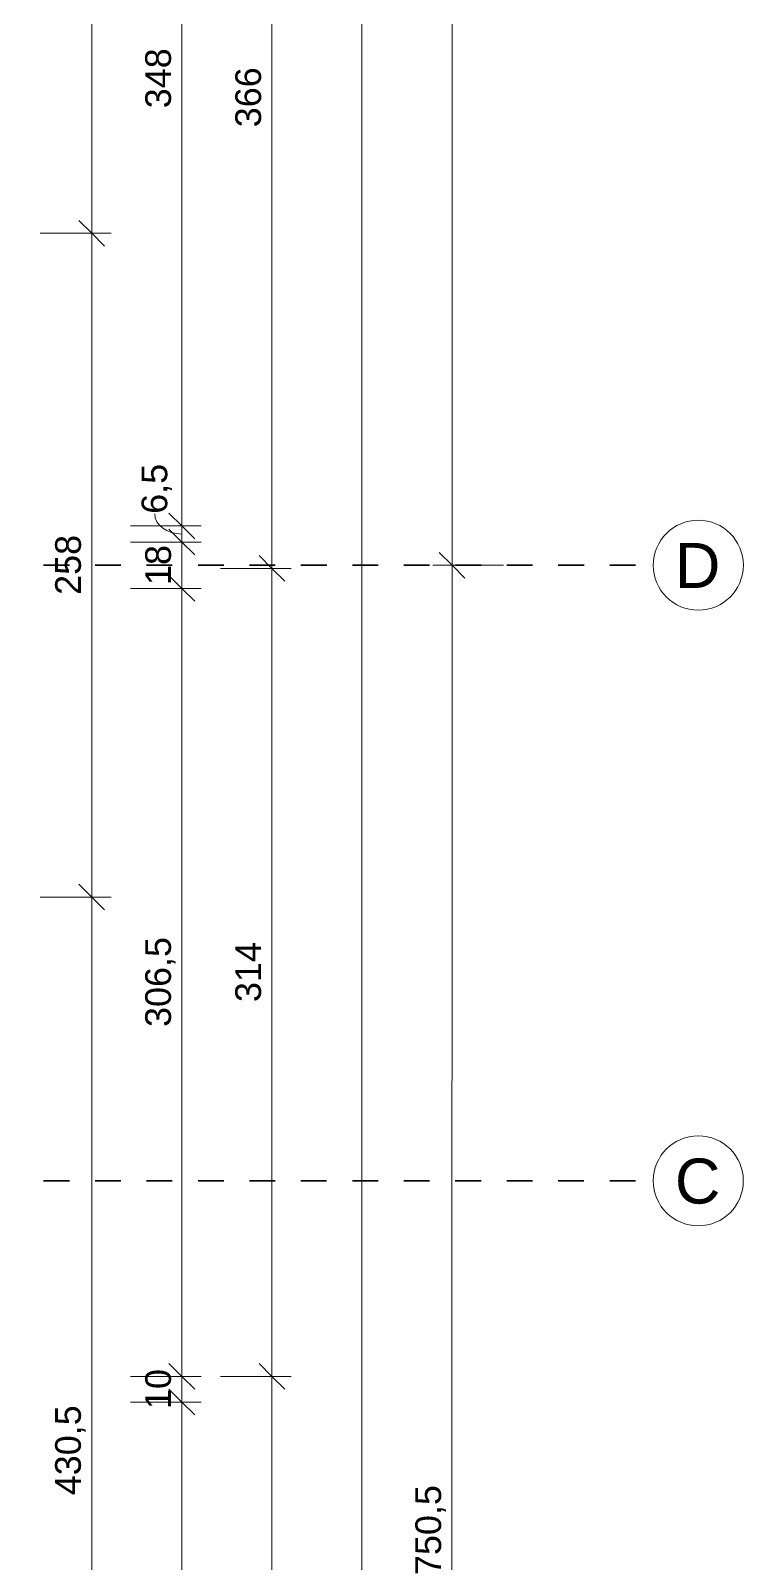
# Model space of a CAD drawing. Header units: metres. Extents: x -67.4 to -27.2, y 43.9 to 89.6.
# Drawn here: x -34.09 to -31.32, y 58.74 to 64.7 of the extents above; entities that cross this region are included whole.
import ezdxf

# ---------------------------------------------------------------- set-up
doc = ezdxf.new("R2010")
doc.units = ezdxf.units.M
doc.linetypes.add('Strich Punkt Mittel', pattern=[0.015875, 0.00635, -0.004763, 0, -0.004763])
for name, color, linetype, lineweight in [('A_Bemassung-50_', 4, 'Continuous', 9), ('A_Bemassung_', 4, 'Continuous', 9), ('A_Beschriftung_', 7, 'Continuous', 9), ('A_Raster_', 1, 'Continuous', 9)]:
    doc.layers.add(name, color=color, linetype=linetype, lineweight=lineweight)
doc.styles.add('Arial_1', font='arial.ttf', dxfattribs={"height": 0.175})
doc.styles.add('Arial_5', font='arial.ttf', dxfattribs={"height": 0.1})
doc.dimstyles.new('WGA-Bemaßung', dxfattribs={"dimscale": 0.3048, "dimtxt": 0.102026, "dimasz": 0.328084, "dimexe": 0.246063, "dimexo": 0.0625, "dimgap": 0.04101, "dimtad": 1, "dimdec": 1, "dimlfac": 100, "dimrnd": 0.5, "dimdsep": 46, "dimtxsty": 'Arial_5', "dimblk1": 'OBLIQUE', "dimblk2": 'OBLIQUE', "dimsah": 1, "dimcen": 0.09, "dimdle": 0.246063, "dimazin": 2, "dimtfac": 1, "dimtdec": 4, "dimtix": 1, "dimtmove": 0, "dimatfit": 3, "dimfxl": 0.656168, "dimfxlon": 1, "dimtvp": 1, "dimtolj": 1, "dimtzin": 0, "dimarcsym": 2})
doc.dimstyles.new('WGA-Bemaßung_3', dxfattribs={"dimscale": 0.3048, "dimtxt": 0.102026, "dimasz": 0.328084, "dimexe": 0.246063, "dimexo": 0.0625, "dimgap": 0.04101, "dimtad": 1, "dimdec": 1, "dimlfac": 100, "dimrnd": 0.5, "dimdsep": 46, "dimtxsty": 'Arial_5', "dimblk1": 'OBLIQUE', "dimblk2": 'OBLIQUE', "dimsah": 1, "dimcen": 0.09, "dimdle": 0.246063, "dimazin": 2, "dimtfac": 1, "dimtdec": 4, "dimtix": 1, "dimtmove": 1, "dimatfit": 3, "dimfxl": 0.656168, "dimfxlon": 1, "dimtvp": 1, "dimtolj": 1, "dimtzin": 0, "dimarcsym": 2})
doc.dimstyles.new('WGA-Bemaßung_4', dxfattribs={"dimscale": 0.3048, "dimtxt": 0.102026, "dimasz": 0.328084, "dimexe": 0.246063, "dimexo": 0.0625, "dimgap": 0.04101, "dimtad": 1, "dimdec": 1, "dimlfac": 100, "dimrnd": 0.5, "dimdsep": 46, "dimtxsty": 'Arial_5', "dimblk1": 'OBLIQUE', "dimblk2": 'OBLIQUE', "dimsah": 1, "dimcen": 0.09, "dimdle": 0.246063, "dimazin": 2, "dimtfac": 1, "dimtdec": 4, "dimtix": 1, "dimtmove": 0, "dimatfit": 3, "dimfxl": 0.656168, "dimfxlon": 1, "dimtvp": 1, "dimtolj": 1, "dimtzin": 0, "dimarcsym": 2})

# ---------------------------------------------------------------- blocks, each defined once
blk = doc.blocks.new('Raster - BS_Achse-112124-263_PP_02OG_BT2')
at = {"layer": 'A_Beschriftung_'}
blk.add_circle((0, 0), 0.0035, dxfattribs=at)
blk = doc.blocks.new('DIMBLOCK3-263_PP_02OG_BT2')
at = {"layer": 'A_Bemassung-50_', "lineweight": 35, "transparency": 16777216}
for p, q in [((-32.4561, 68.9034), (-32.5061, 68.9534)), ((-32.4561, 68.9034), (-32.4061, 68.8534)), ((-32.4563, 62.6209), (-32.5063, 62.6709)), ((-32.4563, 62.6209), (-32.4063, 62.5709))]:
    blk.add_line(p, q, dxfattribs=at)
at = {"layer": 'A_Bemassung-50_', "transparency": 16777216}
for p, q in [((-32.4561, 68.9034), (-32.5311, 68.9034)), ((-32.4561, 68.9034), (-32.4563, 62.6209)), ((-32.4561, 68.9034), (-32.2561, 68.9034)), ((-32.4563, 62.6209), (-32.5313, 62.6209)), ((-32.4563, 62.6209), (-32.2563, 62.6209))]:
    blk.add_line(p, q, dxfattribs=at)
at = {"layer": 'A_Bemassung-50_', "color": 0, "transparency": 16777216, "insert": (-32.5986, 65.6468), "char_height": 0.1, "width": 0.276883, "attachment_point": 1, "rotation": 90, "line_spacing_factor": 0.941778, "style": 'Arial_5'}
blk.add_mtext('628', dxfattribs=at)
blk = doc.blocks.new('_Oblique')
at = {"color": 0, "linetype": 'ByBlock', "lineweight": -2}
blk.add_line((-0.5, -0.5), (0.5, 0.5), dxfattribs=at)
blk = doc.blocks.new('DIMBLOCK4-263_PP_02OG_BT2')
at = {"layer": 'A_Bemassung-50_', "lineweight": 35, "transparency": 16777216}
for p, q in [((-32.4563, 62.6209), (-32.5063, 62.6709)), ((-32.4563, 62.6209), (-32.4063, 62.5709)), ((-32.4566, 55.1182), (-32.5066, 55.1682)), ((-32.4566, 55.1182), (-32.4066, 55.0682))]:
    blk.add_line(p, q, dxfattribs=at)
at = {"layer": 'A_Bemassung-50_', "transparency": 16777216}
for p, q in [((-32.4563, 62.6209), (-32.5313, 62.6209)), ((-32.4563, 62.6209), (-32.4566, 55.1182)), ((-32.4563, 62.6209), (-32.2563, 62.6209)), ((-32.4566, 55.1182), (-32.5316, 55.1182)), ((-32.4566, 55.1182), (-32.2566, 55.1182))]:
    blk.add_line(p, q, dxfattribs=at)
at = {"layer": 'A_Bemassung-50_', "color": 0, "transparency": 16777216, "insert": (-32.5988, 58.6961), "char_height": 0.1, "width": 0.416266, "attachment_point": 1, "rotation": 90, "line_spacing_factor": 0.941778, "style": 'Arial_5'}
blk.add_mtext('750,5', dxfattribs=at)
blk = doc.blocks.new('DIMBLOCK7-263_PP_02OG_BT2')
at = {"layer": 'A_Bemassung-50_', "lineweight": 35, "transparency": 16777216}
for p, q in [((-32.8057, 83.2393), (-32.8557, 83.2893)), ((-32.8057, 83.2393), (-32.7557, 83.1893)), ((-32.8067, 48.5739), (-32.8567, 48.6239)), ((-32.8067, 48.5739), (-32.7568, 48.5239))]:
    blk.add_line(p, q, dxfattribs=at)
at = {"layer": 'A_Bemassung-50_', "transparency": 16777216}
for p, q in [((-32.8057, 83.3143), (-32.8068, 48.4989)), ((-32.8057, 83.2393), (-33.0057, 83.2393)), ((-32.8057, 83.2393), (-32.7307, 83.2392)), ((-32.8067, 48.5739), (-33.0067, 48.5739)), ((-32.8067, 48.5739), (-32.7317, 48.5739))]:
    blk.add_line(p, q, dxfattribs=at)
at = {"layer": 'A_Bemassung-50_', "color": 0, "transparency": 16777216, "insert": (-32.9486, 65.6947), "char_height": 0.1, "width": 0.50856, "attachment_point": 1, "rotation": 90, "line_spacing_factor": 0.941778, "style": 'Arial_5'}
blk.add_mtext('3466,5', dxfattribs=at)
blk = doc.blocks.new('DIMBLOCK43-263_PP_02OG_BT2')
at = {"layer": 'A_Bemassung-50_', "lineweight": 35, "transparency": 16777216}
for p, q in [((-33.8564, 61.331), (-33.9064, 61.381)), ((-33.8564, 61.331), (-33.8064, 61.281)), ((-33.8565, 57.0283), (-33.9065, 57.0783)), ((-33.8565, 57.0283), (-33.8065, 56.9783))]:
    blk.add_line(p, q, dxfattribs=at)
at = {"layer": 'A_Bemassung-50_', "transparency": 16777216}
for p, q in [((-33.8564, 61.331), (-34.0564, 61.331)), ((-33.8565, 57.0283), (-33.8564, 61.331)), ((-33.8564, 61.331), (-33.7814, 61.331)), ((-33.8565, 57.0283), (-34.0565, 57.0284)), ((-33.8565, 57.0283), (-33.7815, 57.0283))]:
    blk.add_line(p, q, dxfattribs=at)
at = {"layer": 'A_Bemassung-50_', "color": 0, "transparency": 16777216, "insert": (-33.9988, 59.0062), "char_height": 0.1, "width": 0.416266, "attachment_point": 1, "rotation": 90, "line_spacing_factor": 0.941778, "style": 'Arial_5'}
blk.add_mtext('430,5', dxfattribs=at)
blk = doc.blocks.new('DIMBLOCK44-263_PP_02OG_BT2')
at = {"layer": 'A_Bemassung-50_', "lineweight": 35, "transparency": 16777216}
for p, q in [((-33.8563, 63.911), (-33.9063, 63.961)), ((-33.8563, 63.911), (-33.8063, 63.861)), ((-33.8564, 61.331), (-33.9064, 61.381)), ((-33.8564, 61.331), (-33.8064, 61.281))]:
    blk.add_line(p, q, dxfattribs=at)
at = {"layer": 'A_Bemassung-50_', "transparency": 16777216}
for p, q in [((-33.8563, 63.911), (-34.0563, 63.911)), ((-33.8564, 61.331), (-33.8563, 63.911)), ((-33.8563, 63.911), (-33.7813, 63.911)), ((-33.8564, 61.331), (-34.0564, 61.331)), ((-33.8564, 61.331), (-33.7814, 61.331))]:
    blk.add_line(p, q, dxfattribs=at)
at = {"layer": 'A_Bemassung-50_', "color": 0, "transparency": 16777216, "insert": (-33.9986, 62.5056), "char_height": 0.1, "width": 0.276883, "attachment_point": 1, "rotation": 90, "line_spacing_factor": 0.941778, "style": 'Arial_5'}
blk.add_mtext('258', dxfattribs=at)
blk = doc.blocks.new('DIMBLOCK45-263_PP_02OG_BT2')
at = {"layer": 'A_Bemassung-50_', "transparency": 16777216}
for p, q in [((-33.8562, 68.2136), (-34.0562, 68.2136)), ((-33.8563, 63.911), (-33.8562, 68.2136)), ((-33.8562, 68.2136), (-33.7812, 68.2136)), ((-33.8563, 63.911), (-34.0563, 63.911)), ((-33.8563, 63.911), (-33.7813, 63.911))]:
    blk.add_line(p, q, dxfattribs=at)
at = {"layer": 'A_Bemassung-50_', "lineweight": 35, "transparency": 16777216}
for p, q in [((-33.8562, 68.2136), (-33.9062, 68.2636)), ((-33.8562, 68.2136), (-33.8062, 68.1636)), ((-33.8563, 63.911), (-33.9063, 63.961)), ((-33.8563, 63.911), (-33.8063, 63.861))]:
    blk.add_line(p, q, dxfattribs=at)
at = {"layer": 'A_Bemassung-50_', "color": 0, "transparency": 16777216, "insert": (-33.9985, 65.8888), "char_height": 0.1, "width": 0.416266, "attachment_point": 1, "rotation": 90, "line_spacing_factor": 0.941778, "style": 'Arial_5'}
blk.add_mtext('430,5', dxfattribs=at)
blk = doc.blocks.new('DIMBLOCK117-263_PP_02OG_BT2')
at = {"layer": 'A_Bemassung-50_', "transparency": 16777216}
for p, q in [((-33.5062, 66.2509), (-33.7062, 66.251)), ((-33.5062, 66.2509), (-33.5063, 62.7734)), ((-33.5062, 66.2509), (-33.4312, 66.2509)), ((-33.5063, 62.7734), (-33.7063, 62.7735)), ((-33.5063, 62.7734), (-33.4313, 62.7734))]:
    blk.add_line(p, q, dxfattribs=at)
at = {"layer": 'A_Bemassung-50_', "lineweight": 35, "transparency": 16777216}
for p, q in [((-33.5062, 66.2509), (-33.5562, 66.3009)), ((-33.5062, 66.2509), (-33.4562, 66.2009)), ((-33.5063, 62.7734), (-33.5563, 62.8234)), ((-33.5063, 62.7734), (-33.4563, 62.7234))]:
    blk.add_line(p, q, dxfattribs=at)
at = {"layer": 'A_Bemassung-50_', "color": 0, "transparency": 16777216, "insert": (-33.6486, 64.3968), "char_height": 0.1, "width": 0.276883, "attachment_point": 1, "rotation": 90, "line_spacing_factor": 0.941778, "style": 'Arial_5'}
blk.add_mtext('348', dxfattribs=at)
blk = doc.blocks.new('DIMBLOCK118-263_PP_02OG_BT2')
at = {"layer": 'A_Bemassung-50_', "lineweight": 35, "transparency": 16777216}
for p, q in [((-33.5063, 62.7734), (-33.5563, 62.8234)), ((-33.5063, 62.7109), (-33.5563, 62.7609)), ((-33.5063, 62.7734), (-33.4563, 62.7234)), ((-33.5063, 62.7109), (-33.4563, 62.6609))]:
    blk.add_line(p, q, dxfattribs=at)
at = {"layer": 'A_Bemassung-50_', "transparency": 16777216}
for p, q in [((-33.5063, 62.7734), (-33.7063, 62.7735)), ((-33.5063, 62.7734), (-33.5063, 62.7109)), ((-33.5063, 62.7734), (-33.4313, 62.7734)), ((-33.5063, 62.7109), (-33.7063, 62.711)), ((-33.5063, 62.7109), (-33.4313, 62.7109))]:
    blk.add_line(p, q, dxfattribs=at)
blk.add_ellipse((-33.5063, 62.8206), major_axis=(-0.1053, 0), ratio=0.744794, start_param=0, end_param=1.570796, dxfattribs=at)
at = {"layer": 'A_Bemassung-50_', "color": 0, "transparency": 16777216, "insert": (-33.663, 62.8206), "char_height": 0.1, "width": 0.231677, "attachment_point": 1, "rotation": 90, "line_spacing_factor": 0.941778, "style": 'Arial_5'}
blk.add_mtext('6,5', dxfattribs=at)
blk = doc.blocks.new('DIMBLOCK119-263_PP_02OG_BT2')
at = {"layer": 'A_Bemassung-50_', "lineweight": 35, "transparency": 16777216}
for p, q in [((-33.5063, 62.7109), (-33.5563, 62.7609)), ((-33.5063, 62.7109), (-33.4563, 62.6609)), ((-33.5063, 62.5309), (-33.5563, 62.5809)), ((-33.5063, 62.5309), (-33.4563, 62.4809))]:
    blk.add_line(p, q, dxfattribs=at)
at = {"layer": 'A_Bemassung-50_', "transparency": 16777216}
for p, q in [((-33.5063, 62.7109), (-33.7063, 62.711)), ((-33.5063, 62.7109), (-33.5063, 62.5309)), ((-33.5063, 62.7109), (-33.4313, 62.7109)), ((-33.5063, 62.5309), (-33.7063, 62.531)), ((-33.5063, 62.5309), (-33.4313, 62.5309))]:
    blk.add_line(p, q, dxfattribs=at)
at = {"layer": 'A_Bemassung-50_', "color": 0, "transparency": 16777216, "insert": (-33.6486, 62.544), "char_height": 0.1, "width": 0.184588, "attachment_point": 1, "rotation": 90, "line_spacing_factor": 0.941778, "style": 'Arial_5'}
blk.add_mtext('18', dxfattribs=at)
blk = doc.blocks.new('DIMBLOCK120-263_PP_02OG_BT2')
at = {"layer": 'A_Bemassung-50_', "lineweight": 35, "transparency": 16777216}
for p, q in [((-33.5063, 62.5309), (-33.5563, 62.5809)), ((-33.5063, 62.5309), (-33.4563, 62.4809)), ((-33.5064, 59.4683), (-33.5564, 59.5183)), ((-33.5064, 59.4683), (-33.4564, 59.4183))]:
    blk.add_line(p, q, dxfattribs=at)
at = {"layer": 'A_Bemassung-50_', "transparency": 16777216}
for p, q in [((-33.5063, 62.5309), (-33.7063, 62.531)), ((-33.5063, 62.5309), (-33.5064, 59.4683)), ((-33.5063, 62.5309), (-33.4313, 62.5309)), ((-33.5064, 59.4683), (-33.7064, 59.4683)), ((-33.5064, 59.4683), (-33.4314, 59.4683))]:
    blk.add_line(p, q, dxfattribs=at)
at = {"layer": 'A_Bemassung-50_', "color": 0, "transparency": 16777216, "insert": (-33.6487, 60.8262), "char_height": 0.1, "width": 0.416266, "attachment_point": 1, "rotation": 90, "line_spacing_factor": 0.941778, "style": 'Arial_5'}
blk.add_mtext('306,5', dxfattribs=at)
blk = doc.blocks.new('DIMBLOCK121-263_PP_02OG_BT2')
at = {"layer": 'A_Bemassung-50_', "lineweight": 35, "transparency": 16777216}
for p, q in [((-33.5064, 59.4683), (-33.5564, 59.5183)), ((-33.5064, 59.4683), (-33.4564, 59.4183)), ((-33.5064, 59.3683), (-33.5564, 59.4183)), ((-33.5064, 59.3683), (-33.4564, 59.3183))]:
    blk.add_line(p, q, dxfattribs=at)
at = {"layer": 'A_Bemassung-50_', "transparency": 16777216}
for p, q in [((-33.5064, 59.4683), (-33.7064, 59.4683)), ((-33.5064, 59.4683), (-33.5064, 59.3683)), ((-33.5064, 59.4683), (-33.4314, 59.4683)), ((-33.5064, 59.3683), (-33.7064, 59.3683)), ((-33.5064, 59.3683), (-33.4314, 59.3683))]:
    blk.add_line(p, q, dxfattribs=at)
at = {"layer": 'A_Bemassung-50_', "color": 0, "transparency": 16777216, "insert": (-33.6487, 59.3414), "char_height": 0.1, "width": 0.184588, "attachment_point": 1, "rotation": 90, "line_spacing_factor": 0.941778, "style": 'Arial_5'}
blk.add_mtext('10', dxfattribs=at)
blk = doc.blocks.new('DIMBLOCK122-263_PP_02OG_BT2')
at = {"layer": 'A_Bemassung-50_', "lineweight": 35, "transparency": 16777216}
for p, q in [((-33.5064, 59.3683), (-33.5564, 59.4183)), ((-33.5064, 59.3683), (-33.4564, 59.3183)), ((-33.5065, 55.8908), (-33.5565, 55.9408)), ((-33.5065, 55.8908), (-33.4565, 55.8408))]:
    blk.add_line(p, q, dxfattribs=at)
at = {"layer": 'A_Bemassung-50_', "transparency": 16777216}
for p, q in [((-33.5064, 59.3683), (-33.7064, 59.3683)), ((-33.5064, 59.3683), (-33.5065, 55.8908)), ((-33.5064, 59.3683), (-33.4314, 59.3683)), ((-33.5065, 55.8908), (-33.7065, 55.8908)), ((-33.5065, 55.8908), (-33.4315, 55.8908))]:
    blk.add_line(p, q, dxfattribs=at)
at = {"layer": 'A_Bemassung-50_', "color": 0, "transparency": 16777216, "insert": (-33.6488, 57.5142), "char_height": 0.1, "width": 0.276883, "attachment_point": 1, "rotation": 90, "line_spacing_factor": 0.941778, "style": 'Arial_5'}
blk.add_mtext('348', dxfattribs=at)
blk = doc.blocks.new('DIMBLOCK399-263_PP_02OG_BT2')
at = {"layer": 'A_Bemassung-50_', "lineweight": 35, "transparency": 16777216}
for p, q in [((-33.1564, 59.4683), (-33.2064, 59.5183)), ((-33.1564, 59.4683), (-33.1064, 59.4183)), ((-33.1565, 55.4683), (-33.2065, 55.5183)), ((-33.1565, 55.4683), (-33.1065, 55.4183))]:
    blk.add_line(p, q, dxfattribs=at)
at = {"layer": 'A_Bemassung-50_', "transparency": 16777216}
for p, q in [((-33.1564, 59.4683), (-33.3564, 59.4683)), ((-33.1565, 55.4683), (-33.1564, 59.4683)), ((-33.1564, 59.4683), (-33.0814, 59.4683)), ((-33.1565, 55.4683), (-33.3565, 55.4683)), ((-33.1565, 55.4683), (-33.0815, 55.4683))]:
    blk.add_line(p, q, dxfattribs=at)
at = {"layer": 'A_Bemassung-50_', "color": 0, "transparency": 16777216, "insert": (-33.2988, 57.353), "char_height": 0.1, "width": 0.276883, "attachment_point": 1, "rotation": 90, "line_spacing_factor": 0.941778, "style": 'Arial_5'}
blk.add_mtext('400', dxfattribs=at)
blk = doc.blocks.new('DIMBLOCK400-263_PP_02OG_BT2')
at = {"layer": 'A_Bemassung-50_', "transparency": 16777216}
for p, q in [((-33.1563, 62.6083), (-33.3563, 62.6083)), ((-33.1564, 59.4683), (-33.1563, 62.6083)), ((-33.1563, 62.6083), (-33.0813, 62.6083)), ((-33.1564, 59.4683), (-33.3564, 59.4683)), ((-33.1564, 59.4683), (-33.0814, 59.4683))]:
    blk.add_line(p, q, dxfattribs=at)
at = {"layer": 'A_Bemassung-50_', "lineweight": 35, "transparency": 16777216}
for p, q in [((-33.1563, 62.6083), (-33.2063, 62.6583)), ((-33.1563, 62.6083), (-33.1063, 62.5583)), ((-33.1564, 59.4683), (-33.2064, 59.5183)), ((-33.1564, 59.4683), (-33.1064, 59.4183))]:
    blk.add_line(p, q, dxfattribs=at)
at = {"layer": 'A_Bemassung-50_', "color": 0, "transparency": 16777216, "insert": (-33.2987, 60.923), "char_height": 0.1, "width": 0.276883, "attachment_point": 1, "rotation": 90, "line_spacing_factor": 0.941778, "style": 'Arial_5'}
blk.add_mtext('314', dxfattribs=at)
blk = doc.blocks.new('DIMBLOCK401-263_PP_02OG_BT2')
at = {"layer": 'A_Bemassung-50_', "lineweight": 35, "transparency": 16777216}
for p, q in [((-33.1562, 66.2683), (-33.2062, 66.3183)), ((-33.1562, 66.2683), (-33.1062, 66.2183)), ((-33.1563, 62.6083), (-33.2063, 62.6583)), ((-33.1563, 62.6083), (-33.1063, 62.5583))]:
    blk.add_line(p, q, dxfattribs=at)
at = {"layer": 'A_Bemassung-50_', "transparency": 16777216}
for p, q in [((-33.1562, 66.2683), (-33.3562, 66.2683)), ((-33.1563, 62.6083), (-33.1562, 66.2683)), ((-33.1562, 66.2683), (-33.0812, 66.2683)), ((-33.1563, 62.6083), (-33.3563, 62.6083)), ((-33.1563, 62.6083), (-33.0813, 62.6083))]:
    blk.add_line(p, q, dxfattribs=at)
at = {"layer": 'A_Bemassung-50_', "color": 0, "transparency": 16777216, "insert": (-33.2986, 64.323), "char_height": 0.1, "width": 0.276883, "attachment_point": 1, "rotation": 90, "line_spacing_factor": 0.941778, "style": 'Arial_5'}
blk.add_mtext('366', dxfattribs=at)

msp = doc.modelspace()

# ---------------------------------------------------------------- linework, layer by layer
at = {"layer": 'A_Raster_', "linetype": 'Strich Punkt Mittel', "lineweight": 35}
for p, q in [((-56.2434, 62.6216), (-31.6742, 62.6209)), ((-56.2435, 60.2289), (-31.6743, 60.2282))]:
    msp.add_line(p, q, dxfattribs=at)

# ---------------------------------------------------------------- block references
at = {"layer": 'A_Beschriftung_', "xscale": 49.99999999999998, "yscale": 49.99999999999998, "zscale": 49.99999999999998}
for p, rotation in [((-31.4992, 62.6209), 269.9982758784547), ((-31.4993, 60.2282), 269.9982758784546)]:
    msp.add_blockref('Raster - BS_Achse-112124-263_PP_02OG_BT2', p, dxfattribs=dict(at, rotation=rotation))

# ---------------------------------------------------------------- texts
at = {"layer": 'A_Beschriftung_', "char_height": 0.175, "width": 0.216456, "attachment_point": 1, "style": 'Arial_1'}
for s, insert in [('D', (-31.5899, 62.7075)), ('C', (-31.59, 60.3148))]:
    msp.add_mtext(s, dxfattribs=dict(at, insert=insert))

# ---------------------------------------------------------------- dimensions: what is measured, and where the dimension line sits
at = {"layer": 'A_Bemassung_'}
for base, p1, p2, angle, dimstyle, override, picture, middle in [((-32.8067, 48.5739), (-33.0057, 83.2393), (-33.0067, 48.5739), 89.99828, 'WGA-Bemaßung', {"dimpost": '<>', "dimfxl": 34.665387}, 'DIMBLOCK7-263_PP_02OG_BT2', (-32.8698, 65.9066)), ((-32.4563269412, 62.6209138108), (-32.2561378908, 68.9034077896), (-32.2563269413, 62.6209077925), 89.9982758785, 'WGA-Bemaßung', {"dimpost": '<>', "dimfxl": 6.2825}, 'DIMBLOCK3-263_PP_02OG_BT2', (-32.519789715, 65.7621657219)), ((-33.8562, 68.2136), (-34.0563, 63.911), (-34.0562, 68.2136), 89.99828, 'WGA-Bemaßung', {"dimpost": '<>', "dimfxl": 4.302612}, 'DIMBLOCK45-263_PP_02OG_BT2', (-33.9198, 66.0623)), ((-33.1562, 66.2683), (-33.3563, 62.6083), (-33.3562, 66.2683), 89.99828, 'WGA-Bemaßung_4', {"dimpost": '<>', "dimfxl": 3.66}, 'DIMBLOCK401-263_PP_02OG_BT2', (-33.2199, 64.4383)), ((-33.5063223518, 62.7734454069), (-33.7062177082, 66.2509514236), (-33.7063223517, 62.7734514252), 89.9982758785, 'WGA-Bemaßung', {"dimpost": '<>', "dimfxl": 3.4775}, 'DIMBLOCK117-263_PP_02OG_BT2', (-33.5698614355, 64.5121973197)), ((-33.8563, 63.911), (-34.0564, 61.331), (-34.0563, 63.911), 89.99828, 'WGA-Bemaßung', {"dimpost": '<>', "dimfxl": 2.58}, 'DIMBLOCK44-263_PP_02OG_BT2', (-33.9199, 62.621)), ((-33.5063, 62.5309), (-33.7063, 62.711), (-33.7063, 62.531), 89.99828, 'WGA-Bemaßung', {"dimpost": '<>', "dimfxl": 0.18}, 'DIMBLOCK119-263_PP_02OG_BT2', (-33.5699, 62.6209)), ((-32.4566, 55.1182), (-32.2563, 62.6209), (-32.2566, 55.1182), 89.99828, 'WGA-Bemaßung', {"dimpost": '<>', "dimfxl": 7.502723}, 'DIMBLOCK4-263_PP_02OG_BT2', (-32.52, 58.8696)), ((-33.1563, 62.6083), (-33.3564, 59.4683), (-33.3563, 62.6083), 89.99828, 'WGA-Bemaßung_4', {"dimpost": '<>', "dimfxl": 3.14}, 'DIMBLOCK400-263_PP_02OG_BT2', (-33.22, 61.0383)), ((-33.5064, 59.4683), (-33.7063, 62.531), (-33.7064, 59.4683), 89.99828, 'WGA-Bemaßung', {"dimpost": '<>', "dimfxl": 3.062612}, 'DIMBLOCK120-263_PP_02OG_BT2', (-33.57, 60.9996)), ((-33.8564, 61.331), (-34.0565, 57.0284), (-34.0564, 61.331), 89.99828, 'WGA-Bemaßung', {"dimpost": '<>', "dimfxl": 4.302612}, 'DIMBLOCK43-263_PP_02OG_BT2', (-33.92, 59.1797)), ((-33.5064, 59.3683), (-33.7064, 59.4683), (-33.7064, 59.3683), 89.99828, 'WGA-Bemaßung', {"dimpost": '<>', "dimfxl": 0.1}, 'DIMBLOCK121-263_PP_02OG_BT2', (-33.57, 59.4183)), ((-33.1564, 59.4683), (-33.3565, 55.4683), (-33.3564, 59.4683), 89.99828, 'WGA-Bemaßung_4', {"dimpost": '<>', "dimfxl": 4}, 'DIMBLOCK399-263_PP_02OG_BT2', (-33.22, 57.4683)), ((-33.5065294605, 55.8908338948), (-33.7064248169, 59.3683399116), (-33.7065294605, 55.8908399132), 89.9982758785, 'WGA-Bemaßung', {"dimpost": '<>', "dimfxl": 3.4775}, 'DIMBLOCK122-263_PP_02OG_BT2', (-33.5700685442, 57.6295858076))]:
    dim = msp.add_linear_dim(base=base, p1=p1, p2=p2, angle=angle, dimstyle=dimstyle, override=override, dxfattribs=at)
    dim.commit()
    dim.dimension.update_dxf_attribs({"geometry": picture, "text_midpoint": middle})
dim = msp.add_linear_dim(base=(-33.5063242325, 62.7109454069), p1=(-33.7063223517, 62.7734514252), p2=(-33.7063242324, 62.7109514253), angle=89.9982758785, dimstyle='WGA-Bemaßung_3', override={"dimpost": '<>', "dimfxl": 0.0625}, dxfattribs=at)
dim.commit()
dim.dimension.update_dxf_attribs({"geometry": 'DIMBLOCK118-263_PP_02OG_BT2', "text_midpoint": (-33.5963225956, 62.9364838296), "dimtype": 160, "text_rotation": 90})

doc.saveas('drawing.dxf')
